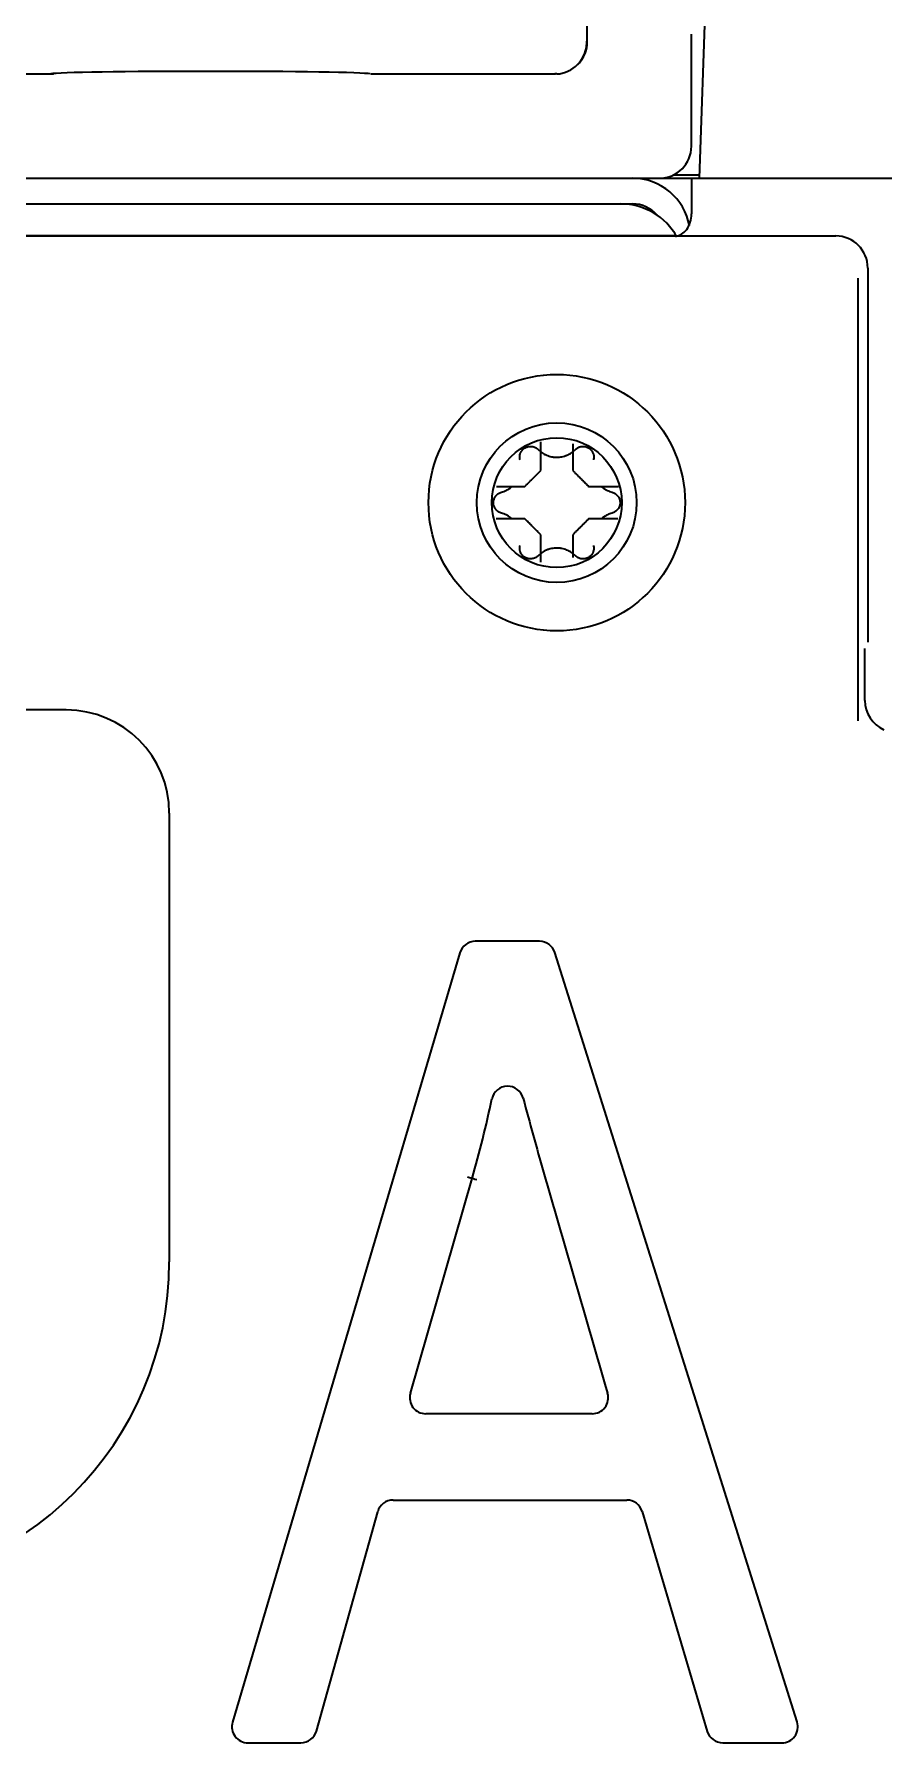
# Model space of a CAD drawing. Extents: x 53 to 4125, y 6244 to 9910.
# Drawn here: x 2254.3 to 2280.8, y 9691.6 to 9744.9 of the extents above; entities that cross this region are included whole.
import ezdxf

# ---------------------------------------------------------------- set-up
doc = ezdxf.new("R2010")
doc.units = 0
doc.header["$LTSCALE"] = 5
doc.layers.add('1', color=7, linetype='CONTINUOUS', true_color=0xffffff)
doc.layers.add('4', color=7, linetype='CONTINUOUS', true_color=0xffffff)

msp = doc.modelspace()

# ---------------------------------------------------------------- linework, layer by layer
at = {"layer": '1', "color": 7, "linetype": 'Continuous', "lineweight": 35}
for p, q in [((2271.523, 9744.659), (2271.523, 9753.246)), ((2274.775, 9741.393), (2274.775, 9744.888)), ((2271.226, 9743.939), (2271.234, 9743.947)), ((2238.772, 9743.646), (2254.779, 9743.646)), ((2254.779, 9743.646), (2254.877, 9743.655)), ((2254.794, 9743.649), (2254.892, 9743.659)), ((2254.877, 9743.655), (2254.892, 9743.659)), ((2264.774, 9743.646), (2270.539, 9743.646)), ((2217.246, 9740.393), (2272.939, 9740.393)), ((2272.939, 9740.393), (2273.775, 9740.393)), ((2274.775, 9740.393), (2903.775, 9740.393)), ((2274.775, 9740.393), (2274.775, 9739.281)), ((2217.246, 9739.593), (2272.939, 9739.593)), ((2217.246, 9739.591), (2272.575, 9739.591)), ((2258.572, 9739.593), (2258.572, 9739.591)), ((2260.984, 9739.591), (2260.984, 9739.593)), ((2267.975, 9739.593), (2267.975, 9739.591)), ((2220.275, 9738.593), (2279.276, 9738.593)), ((2274.275, 9738.593), (2220.275, 9738.593)), ((2280.275, 9737.594), (2280.275, 9725.928)), ((2279.96, 9737.278), (2279.96, 9723.465)), ((2280.187, 9724.105), (2280.187, 9725.73)), ((2280.188, 9724.105), (2280.188, 9725.73)), ((2280.188, 9724.105), (2280.187, 9724.105)), ((2255.275, 9723.811), (2252.684, 9723.811)), ((2258.493, 9706.593), (2258.493, 9720.593)), ((2267.555, 9716.235), (2260.465, 9692.235)), ((2270.04, 9716.593), (2268.035, 9716.593)), ((2278.071, 9692.243), (2270.517, 9716.243)), ((2266.01, 9702.496), (2267.937, 9709.194)), ((2271.68, 9701.858), (2266.49, 9701.858)), ((2265.472, 9699.166), (2272.76, 9699.166)), ((2263.079, 9691.959), (2264.991, 9698.8)), ((2273.239, 9698.808), (2275.271, 9691.951)), ((2260.944, 9691.593), (2262.597, 9691.593)), ((2275.75, 9691.593), (2277.594, 9691.593))]:
    msp.add_line(p, q, dxfattribs=at)
for radius in [4, 2.49, 2.025]:
    msp.add_circle((2270.575, 9730.275), radius, dxfattribs=at)
for centre, radius, start, end in [((2272.939, 9738.593), 1.8, 9.9672, 90), ((2272.575, 9737.591), 2, 28.9702, 90), ((2272.939, 9738.593), 1, 40.9654, 90), ((2255.275, 9720.593), 3.217, 0, 90), ((2268.035, 9716.093), 0.5, 90, 163.5407), ((2270.04, 9716.093), 0.5, 17.4703, 90), ((2269.044, 9711.574), 0.5, 14.7364, 167.899), ((2248.275, 9706.593), 10.217, 270, 0), ((2266.49, 9702.358), 0.5, 163.9457, 270), ((2271.68, 9702.358), 0.5, 270, 16.1636), ((2265.472, 9698.666), 0.5, 90, 164.3881), ((2272.76, 9698.666), 0.5, 16.5058, 90), ((2260.944, 9692.093), 0.5, 163.5407, 270), ((2277.594, 9692.093), 0.5, 270, 17.4703), ((2262.597, 9692.093), 0.5, 270, 344.3881), ((2275.75, 9692.093), 0.5, 196.5058, 270)]:
    msp.add_arc(centre, radius, start, end, dxfattribs=at)
for centre, major_axis, ratio, start_param, end_param in [((2270.516, 9744.643), (0.004, -1), 0.999695, 0.153653, 1.575159), ((2270.524, 9744.651), (0.71, -0.704), 0.999698, 0.000009, 0.789913), ((2266.524, 9744.652), (5, 0), 0.073693, 6.263672, 6.302699), ((2259.775, 9743.641), (5, 0), 0.017455, 0.087266, 3.054326), ((2273.775, 9741.393), (0.707, -0.707), 0.999695, 5.497939, 7.068431), ((2279.275, 9737.593), (0.708, 0.708), 0.998783, 5.498396, 7.067974), ((2281.189, 9724.107), (-0.709, -0.709), 0.997569, 5.498396, 6.644262), ((2267.793, 9709.235), (-0.144, 0.041), 0.003982, 3.141593, 4.712389), ((2268.081, 9709.152), (-0.144, 0.041), 0.003982, 4.712389, 6.283185)]:
    msp.add_ellipse(centre, major_axis=major_axis, ratio=ratio, start_param=start_param, end_param=end_param, dxfattribs=at)
for points, knots in [([(2271.234, 9743.947), (2271.311, 9744.026), (2271.437, 9744.207), (2271.531, 9744.473), (2271.516, 9744.631), (2271.509, 9744.672)], [0, 0, 0, 0, 0.402081, 0.848412, 1, 1, 1, 1]), ([(2270.579, 9743.646), (2270.585, 9743.647), (2270.591, 9743.647), (2270.605, 9743.648), (2270.613, 9743.648), (2270.629, 9743.65), (2270.637, 9743.651), (2270.65, 9743.652), (2270.655, 9743.653), (2270.664, 9743.654), (2270.669, 9743.655), (2270.674, 9743.656)], [0, 0, 0, 0, 0.25, 0.25, 0.5, 0.5, 0.75, 0.75, 0.875, 0.875, 1, 1, 1, 1]), ([(2274.275, 9738.593), (2274.341, 9738.593), (2274.406, 9738.612), (2274.527, 9738.682), (2274.583, 9738.735), (2274.675, 9738.864), (2274.712, 9738.942), (2274.762, 9739.107), (2274.775, 9739.195), (2274.775, 9739.281)], [0, 0, 0, 0, 0.25, 0.25, 0.5, 0.5, 0.75, 0.75, 1, 1, 1, 1]), ([(2270.075, 9731.275), (2270.075, 9731.33), (2270.075, 9731.438), (2270.075, 9731.599), (2270.075, 9731.758), (2270.075, 9731.914), (2270.075, 9732.049), (2270.075, 9732.135), (2270.075, 9732.171)], [0, 0, 0, 0, 0.176379, 0.352757, 0.529136, 0.705514, 0.881893, 1, 1, 1, 1]), ([(2271.075, 9732.115), (2271.075, 9732.059), (2271.075, 9732.003), (2271.075, 9731.838), (2271.075, 9731.728), (2271.075, 9731.504), (2271.075, 9731.391), (2271.075, 9731.275)], [0, 0, 0, 0, 0.207293, 0.207293, 0.603646, 0.603646, 1, 1, 1, 1]), ([(2269.431, 9731.608), (2269.426, 9731.625), (2269.42, 9731.661), (2269.419, 9731.697), (2269.421, 9731.724), (2269.422, 9731.733), (2269.424, 9731.751), (2269.426, 9731.76), (2269.432, 9731.787), (2269.437, 9731.804), (2269.448, 9731.83), (2269.452, 9731.838), (2269.46, 9731.855), (2269.465, 9731.863), (2269.479, 9731.886), (2269.49, 9731.901), (2269.508, 9731.922), (2269.515, 9731.929), (2269.528, 9731.942), (2269.535, 9731.948), (2269.556, 9731.966), (2269.571, 9731.976), (2269.595, 9731.99), (2269.604, 9731.995), (2269.62, 9732.003), (2269.629, 9732.006), (2269.655, 9732.016), (2269.673, 9732.021), (2269.7, 9732.026), (2269.709, 9732.028), (2269.728, 9732.03), (2269.737, 9732.031), (2269.756, 9732.031), (2269.765, 9732.031), (2269.783, 9732.03), (2269.792, 9732.029), (2269.82, 9732.025), (2269.837, 9732.022), (2269.864, 9732.013), (2269.872, 9732.01), (2269.889, 9732.004), (2269.898, 9732), (2269.922, 9731.988), (2269.938, 9731.979), (2269.96, 9731.963), (2269.967, 9731.957), (2269.981, 9731.945), (2269.987, 9731.939), (2269.994, 9731.933)], [0, 0, 0, 0, 0.0625, 0.125, 0.125, 0.15625, 0.15625, 0.1875, 0.1875, 0.25, 0.25, 0.28125, 0.28125, 0.3125, 0.3125, 0.375, 0.375, 0.40625, 0.40625, 0.4375, 0.4375, 0.5, 0.5, 0.53125, 0.53125, 0.5625, 0.5625, 0.625, 0.625, 0.65625, 0.65625, 0.6875, 0.6875, 0.71875, 0.71875, 0.75, 0.75, 0.8125, 0.8125, 0.84375, 0.84375, 0.875, 0.875, 0.9375, 0.9375, 0.96875, 0.96875, 1, 1, 1, 1]), ([(2269.994, 9731.933), (2270.032, 9731.895), (2270.073, 9731.861), (2270.139, 9731.817), (2270.161, 9731.803), (2270.197, 9731.784), (2270.209, 9731.778), (2270.233, 9731.767), (2270.246, 9731.761), (2270.308, 9731.735), (2270.359, 9731.719), (2270.425, 9731.706), (2270.439, 9731.704), (2270.466, 9731.7), (2270.479, 9731.698), (2270.52, 9731.694), (2270.548, 9731.692), (2270.63, 9731.692), (2270.684, 9731.698), (2270.763, 9731.714), (2270.79, 9731.72), (2270.829, 9731.732), (2270.842, 9731.737), (2270.867, 9731.746), (2270.88, 9731.751), (2270.942, 9731.776), (2270.989, 9731.802), (2271.055, 9731.846), (2271.077, 9731.862), (2271.118, 9731.896), (2271.138, 9731.914), (2271.157, 9731.933)], [0, 0, 0, 0, 0.125, 0.125, 0.1875, 0.1875, 0.21875, 0.21875, 0.25, 0.25, 0.375, 0.375, 0.40625, 0.40625, 0.4375, 0.4375, 0.5, 0.5, 0.625, 0.625, 0.6875, 0.6875, 0.71875, 0.71875, 0.75, 0.75, 0.875, 0.875, 0.9375, 0.9375, 1, 1, 1, 1]), ([(2271.157, 9731.933), (2271.17, 9731.946), (2271.197, 9731.969), (2271.228, 9731.988), (2271.253, 9732), (2271.261, 9732.004), (2271.278, 9732.01), (2271.287, 9732.013), (2271.313, 9732.021), (2271.331, 9732.025), (2271.358, 9732.029), (2271.367, 9732.03), (2271.386, 9732.031), (2271.395, 9732.031), (2271.422, 9732.03), (2271.441, 9732.028), (2271.468, 9732.023), (2271.477, 9732.021), (2271.495, 9732.016), (2271.504, 9732.013), (2271.53, 9732.003), (2271.546, 9731.995), (2271.57, 9731.981), (2271.578, 9731.976), (2271.594, 9731.966), (2271.601, 9731.96), (2271.623, 9731.943), (2271.636, 9731.93), (2271.654, 9731.909), (2271.66, 9731.902), (2271.671, 9731.887), (2271.676, 9731.879), (2271.691, 9731.856), (2271.699, 9731.839), (2271.709, 9731.814), (2271.713, 9731.805), (2271.718, 9731.787), (2271.72, 9731.779), (2271.727, 9731.752), (2271.729, 9731.734), (2271.731, 9731.707), (2271.731, 9731.698), (2271.731, 9731.679), (2271.73, 9731.67), (2271.728, 9731.643), (2271.724, 9731.625), (2271.72, 9731.608)], [0, 0, 0, 0, 0.0625, 0.125, 0.125, 0.15625, 0.15625, 0.1875, 0.1875, 0.25, 0.25, 0.28125, 0.28125, 0.3125, 0.3125, 0.375, 0.375, 0.40625, 0.40625, 0.4375, 0.4375, 0.5, 0.5, 0.53125, 0.53125, 0.5625, 0.5625, 0.625, 0.625, 0.65625, 0.65625, 0.6875, 0.6875, 0.75, 0.75, 0.78125, 0.78125, 0.8125, 0.8125, 0.875, 0.875, 0.90625, 0.90625, 0.9375, 0.9375, 1, 1, 1, 1]), ([(2268.849, 9729.95), (2268.832, 9729.955), (2268.798, 9729.967), (2268.766, 9729.985), (2268.743, 9730), (2268.736, 9730.005), (2268.721, 9730.017), (2268.715, 9730.023), (2268.695, 9730.041), (2268.682, 9730.055), (2268.665, 9730.076), (2268.66, 9730.084), (2268.65, 9730.099), (2268.645, 9730.107), (2268.632, 9730.132), (2268.625, 9730.148), (2268.616, 9730.175), (2268.613, 9730.184), (2268.608, 9730.202), (2268.606, 9730.211), (2268.602, 9730.238), (2268.6, 9730.257), (2268.6, 9730.284), (2268.601, 9730.294), (2268.602, 9730.312), (2268.603, 9730.322), (2268.608, 9730.349), (2268.612, 9730.367), (2268.621, 9730.393), (2268.625, 9730.402), (2268.632, 9730.419), (2268.636, 9730.427), (2268.649, 9730.451), (2268.659, 9730.467), (2268.676, 9730.489), (2268.682, 9730.496), (2268.695, 9730.509), (2268.701, 9730.516), (2268.721, 9730.534), (2268.735, 9730.546), (2268.758, 9730.561), (2268.766, 9730.566), (2268.782, 9730.574), (2268.79, 9730.579), (2268.815, 9730.59), (2268.832, 9730.596), (2268.849, 9730.601)], [0, 0, 0, 0, 0.0625, 0.125, 0.125, 0.15625, 0.15625, 0.1875, 0.1875, 0.25, 0.25, 0.28125, 0.28125, 0.3125, 0.3125, 0.375, 0.375, 0.40625, 0.40625, 0.4375, 0.4375, 0.5, 0.5, 0.53125, 0.53125, 0.5625, 0.5625, 0.625, 0.625, 0.65625, 0.65625, 0.6875, 0.6875, 0.75, 0.75, 0.78125, 0.78125, 0.8125, 0.8125, 0.875, 0.875, 0.90625, 0.90625, 0.9375, 0.9375, 1, 1, 1, 1]), ([(2268.7, 9730.775), (2268.767, 9730.775), (2268.836, 9730.775), (2269.013, 9730.775), (2269.123, 9730.775), (2269.346, 9730.775), (2269.46, 9730.775), (2269.575, 9730.775)], [0, 0, 0, 0, 0.241257, 0.241257, 0.620628, 0.620628, 1, 1, 1, 1]), ([(2268.849, 9730.601), (2268.901, 9730.614), (2268.95, 9730.633), (2269.022, 9730.668), (2269.045, 9730.681), (2269.08, 9730.702), (2269.091, 9730.71), (2269.113, 9730.725), (2269.124, 9730.733), (2269.146, 9730.75), (2269.157, 9730.758), (2269.167, 9730.767)], [0, 0, 0, 0, 0.4426, 0.4426, 0.6639, 0.6639, 0.77455, 0.77455, 0.885201, 0.885201, 1, 1, 1, 1]), ([(2271.575, 9730.775), (2271.63, 9730.775), (2271.738, 9730.775), (2271.899, 9730.775), (2272.058, 9730.775), (2272.213, 9730.775), (2272.357, 9730.775), (2272.454, 9730.775), (2272.499, 9730.775)], [0, 0, 0, 0, 0.17105, 0.3421, 0.513149, 0.684199, 0.855249, 1, 1, 1, 1]), ([(2271.983, 9730.768), (2271.993, 9730.759), (2272.025, 9730.733), (2272.058, 9730.71), (2272.093, 9730.689), (2272.104, 9730.682), (2272.128, 9730.669), (2272.14, 9730.663), (2272.2, 9730.633), (2272.249, 9730.615), (2272.301, 9730.601)], [0, 0, 0, 0, 0.11426, 0.335695, 0.335695, 0.446413, 0.446413, 0.55713, 0.55713, 1, 1, 1, 1]), ([(2272.301, 9730.601), (2272.319, 9730.596), (2272.353, 9730.584), (2272.384, 9730.566), (2272.407, 9730.551), (2272.415, 9730.546), (2272.429, 9730.534), (2272.436, 9730.528), (2272.456, 9730.51), (2272.468, 9730.496), (2272.485, 9730.475), (2272.491, 9730.467), (2272.501, 9730.452), (2272.505, 9730.444), (2272.518, 9730.419), (2272.526, 9730.403), (2272.535, 9730.376), (2272.538, 9730.367), (2272.542, 9730.349), (2272.544, 9730.34), (2272.549, 9730.313), (2272.55, 9730.295), (2272.55, 9730.267), (2272.55, 9730.257), (2272.548, 9730.239), (2272.547, 9730.23), (2272.543, 9730.202), (2272.538, 9730.184), (2272.529, 9730.158), (2272.526, 9730.149), (2272.518, 9730.132), (2272.514, 9730.124), (2272.501, 9730.1), (2272.491, 9730.084), (2272.474, 9730.062), (2272.469, 9730.055), (2272.456, 9730.042), (2272.45, 9730.035), (2272.43, 9730.017), (2272.415, 9730.005), (2272.393, 9729.99), (2272.385, 9729.985), (2272.369, 9729.977), (2272.361, 9729.973), (2272.336, 9729.961), (2272.319, 9729.955), (2272.301, 9729.95)], [0, 0, 0, 0, 0.0625, 0.125, 0.125, 0.15625, 0.15625, 0.1875, 0.1875, 0.25, 0.25, 0.28125, 0.28125, 0.3125, 0.3125, 0.375, 0.375, 0.40625, 0.40625, 0.4375, 0.4375, 0.5, 0.5, 0.53125, 0.53125, 0.5625, 0.5625, 0.625, 0.625, 0.65625, 0.65625, 0.6875, 0.6875, 0.75, 0.75, 0.78125, 0.78125, 0.8125, 0.8125, 0.875, 0.875, 0.90625, 0.90625, 0.9375, 0.9375, 1, 1, 1, 1]), ([(2269.575, 9729.775), (2269.521, 9729.775), (2269.413, 9729.775), (2269.251, 9729.775), (2269.092, 9729.775), (2268.937, 9729.775), (2268.805, 9729.775), (2268.721, 9729.775), (2268.688, 9729.775)], [0, 0, 0, 0, 0.177991, 0.355983, 0.533974, 0.711965, 0.889957, 1, 1, 1, 1]), ([(2269.168, 9729.783), (2269.157, 9729.792), (2269.125, 9729.818), (2269.092, 9729.841), (2269.058, 9729.862), (2269.046, 9729.869), (2269.022, 9729.882), (2269.011, 9729.888), (2268.951, 9729.918), (2268.901, 9729.936), (2268.849, 9729.95)], [0, 0, 0, 0, 0.114897, 0.336173, 0.336173, 0.446811, 0.446811, 0.557449, 0.557449, 1, 1, 1, 1]), ([(2272.482, 9729.775), (2272.404, 9729.775), (2272.326, 9729.775), (2272.138, 9729.775), (2272.028, 9729.775), (2271.804, 9729.775), (2271.691, 9729.775), (2271.575, 9729.775)], [0, 0, 0, 0, 0.268822, 0.268822, 0.634411, 0.634411, 1, 1, 1, 1]), ([(2272.301, 9729.95), (2272.25, 9729.936), (2272.2, 9729.918), (2272.129, 9729.883), (2272.105, 9729.87), (2272.071, 9729.849), (2272.06, 9729.841), (2272.037, 9729.826), (2272.027, 9729.818), (2272.005, 9729.801), (2271.994, 9729.793), (2271.983, 9729.784)], [0, 0, 0, 0, 0.442502, 0.442502, 0.663754, 0.663754, 0.774379, 0.774379, 0.885005, 0.885005, 1, 1, 1, 1]), ([(2269.994, 9728.618), (2269.981, 9728.605), (2269.953, 9728.582), (2269.922, 9728.563), (2269.898, 9728.551), (2269.89, 9728.547), (2269.873, 9728.541), (2269.864, 9728.538), (2269.838, 9728.53), (2269.82, 9728.526), (2269.784, 9728.521), (2269.765, 9728.52), (2269.728, 9728.521), (2269.71, 9728.523), (2269.682, 9728.528), (2269.674, 9728.53), (2269.656, 9728.535), (2269.647, 9728.538), (2269.621, 9728.548), (2269.604, 9728.556), (2269.58, 9728.57), (2269.572, 9728.575), (2269.557, 9728.585), (2269.549, 9728.591), (2269.528, 9728.609), (2269.515, 9728.621), (2269.496, 9728.642), (2269.491, 9728.649), (2269.48, 9728.664), (2269.474, 9728.672), (2269.46, 9728.696), (2269.452, 9728.712), (2269.441, 9728.737), (2269.438, 9728.746), (2269.432, 9728.763), (2269.43, 9728.772), (2269.424, 9728.799), (2269.421, 9728.817), (2269.42, 9728.844), (2269.419, 9728.853), (2269.42, 9728.872), (2269.42, 9728.881), (2269.423, 9728.908), (2269.426, 9728.926), (2269.431, 9728.943)], [0, 0, 0, 0, 0.0625, 0.125, 0.125, 0.15625, 0.15625, 0.1875, 0.1875, 0.25, 0.25, 0.3125, 0.3125, 0.375, 0.375, 0.40625, 0.40625, 0.4375, 0.4375, 0.5, 0.5, 0.53125, 0.53125, 0.5625, 0.5625, 0.625, 0.625, 0.65625, 0.65625, 0.6875, 0.6875, 0.75, 0.75, 0.78125, 0.78125, 0.8125, 0.8125, 0.875, 0.875, 0.90625, 0.90625, 0.9375, 0.9375, 1, 1, 1, 1]), ([(2270.075, 9728.417), (2270.075, 9728.479), (2270.075, 9728.542), (2270.075, 9728.713), (2270.075, 9728.823), (2270.075, 9729.047), (2270.075, 9729.16), (2270.075, 9729.275)], [0, 0, 0, 0, 0.225482, 0.225482, 0.612741, 0.612741, 1, 1, 1, 1]), ([(2271.075, 9729.275), (2271.075, 9729.221), (2271.075, 9729.113), (2271.075, 9728.952), (2271.075, 9728.793), (2271.075, 9728.664), (2271.075, 9728.589), (2271.075, 9728.564)], [0, 0, 0, 0, 0.223221, 0.446441, 0.669662, 0.892882, 1, 1, 1, 1]), ([(2271.72, 9728.944), (2271.724, 9728.926), (2271.731, 9728.891), (2271.732, 9728.854), (2271.73, 9728.827), (2271.729, 9728.818), (2271.726, 9728.8), (2271.725, 9728.791), (2271.719, 9728.764), (2271.713, 9728.747), (2271.703, 9728.721), (2271.699, 9728.713), (2271.691, 9728.696), (2271.686, 9728.688), (2271.672, 9728.665), (2271.661, 9728.65), (2271.642, 9728.629), (2271.636, 9728.622), (2271.623, 9728.609), (2271.616, 9728.603), (2271.594, 9728.585), (2271.579, 9728.575), (2271.555, 9728.561), (2271.547, 9728.556), (2271.53, 9728.548), (2271.521, 9728.545), (2271.496, 9728.535), (2271.478, 9728.53), (2271.45, 9728.525), (2271.441, 9728.523), (2271.423, 9728.521), (2271.413, 9728.52), (2271.395, 9728.52), (2271.386, 9728.52), (2271.367, 9728.521), (2271.358, 9728.522), (2271.331, 9728.526), (2271.313, 9728.529), (2271.287, 9728.538), (2271.278, 9728.541), (2271.261, 9728.547), (2271.253, 9728.551), (2271.228, 9728.563), (2271.213, 9728.573), (2271.191, 9728.588), (2271.183, 9728.594), (2271.17, 9728.606), (2271.163, 9728.612), (2271.156, 9728.618)], [0, 0, 0, 0, 0.0625, 0.125, 0.125, 0.15625, 0.15625, 0.1875, 0.1875, 0.25, 0.25, 0.28125, 0.28125, 0.3125, 0.3125, 0.375, 0.375, 0.40625, 0.40625, 0.4375, 0.4375, 0.5, 0.5, 0.53125, 0.53125, 0.5625, 0.5625, 0.625, 0.625, 0.65625, 0.65625, 0.6875, 0.6875, 0.71875, 0.71875, 0.75, 0.75, 0.8125, 0.8125, 0.84375, 0.84375, 0.875, 0.875, 0.9375, 0.9375, 0.96875, 0.96875, 1, 1, 1, 1]), ([(2271.156, 9728.618), (2271.119, 9728.656), (2271.078, 9728.69), (2271.012, 9728.734), (2270.989, 9728.748), (2270.942, 9728.773), (2270.917, 9728.785), (2270.843, 9728.816), (2270.791, 9728.832), (2270.725, 9728.845), (2270.712, 9728.847), (2270.685, 9728.851), (2270.671, 9728.853), (2270.63, 9728.857), (2270.603, 9728.859), (2270.52, 9728.859), (2270.467, 9728.853), (2270.387, 9728.837), (2270.361, 9728.831), (2270.322, 9728.819), (2270.309, 9728.814), (2270.284, 9728.805), (2270.271, 9728.8), (2270.209, 9728.775), (2270.162, 9728.749), (2270.095, 9728.705), (2270.074, 9728.689), (2270.032, 9728.655), (2270.013, 9728.637), (2269.994, 9728.618)], [0, 0, 0, 0, 0.125, 0.125, 0.1875, 0.1875, 0.25, 0.25, 0.375, 0.375, 0.40625, 0.40625, 0.4375, 0.4375, 0.5, 0.5, 0.625, 0.625, 0.6875, 0.6875, 0.71875, 0.71875, 0.75, 0.75, 0.875, 0.875, 0.9375, 0.9375, 1, 1, 1, 1]), ([(2267.937, 9709.194), (2268.053, 9709.604), (2268.163, 9710.017), (2268.369, 9710.845), (2268.465, 9711.261), (2268.555, 9711.679)], [0, 0, 0, 0, 0.5, 0.5, 1, 1, 1, 1]), ([(2269.527, 9711.701), (2269.629, 9711.315), (2269.733, 9710.93), (2269.945, 9710.161), (2270.053, 9709.777), (2270.217, 9709.202), (2270.273, 9709.01), (2270.384, 9708.627), (2270.439, 9708.436), (2270.606, 9707.861), (2271.161, 9705.945), (2271.716, 9704.03), (2272.161, 9702.497)], [0, 0, 0, 0, 0.125, 0.125, 0.25, 0.25, 0.3125, 0.3125, 0.375, 0.375, 0.5, 1, 1, 1, 1])]:
    msp.add_open_spline(points, degree=3, knots=knots, dxfattribs=at)
for points in [[(2270.579, 9743.646), (2270.557, 9743.646), (2270.536, 9743.645), (2270.514, 9743.646)], [(2269.575, 9730.775), (2269.599, 9730.799), (2269.646, 9730.847), (2269.718, 9730.918), (2269.789, 9730.99), (2269.861, 9731.061), (2269.932, 9731.132), (2270.004, 9731.204), (2270.051, 9731.252), (2270.075, 9731.275)], [(2271.075, 9731.275), (2271.101, 9731.249), (2271.153, 9731.198), (2271.226, 9731.124), (2271.298, 9731.053), (2271.368, 9730.983), (2271.437, 9730.913), (2271.506, 9730.845), (2271.552, 9730.798), (2271.575, 9730.775)], [(2270.075, 9729.275), (2270.049, 9729.302), (2269.998, 9729.353), (2269.924, 9729.427), (2269.853, 9729.498), (2269.782, 9729.568), (2269.713, 9729.638), (2269.644, 9729.706), (2269.598, 9729.752), (2269.575, 9729.775)], [(2271.575, 9729.775), (2271.552, 9729.752), (2271.504, 9729.704), (2271.433, 9729.633), (2271.361, 9729.561), (2271.29, 9729.49), (2271.218, 9729.419), (2271.147, 9729.347), (2271.099, 9729.299), (2271.075, 9729.275)]]:
    msp.add_open_spline(points, degree=3, dxfattribs=at)
at = {"layer": '4', "color": 7, "linetype": 'Continuous', "lineweight": 35}
for p, q in [((2275.025, 9740.393), (2276.049, 9769.707)), ((2275.029, 9740.485), (2274.193, 9740.485))]:
    msp.add_line(p, q, dxfattribs=at)
msp.add_open_spline([(2272.941, 9740.393), (2274.775, 9740.393)], degree=1, dxfattribs=at)

doc.saveas('drawing.dxf')
